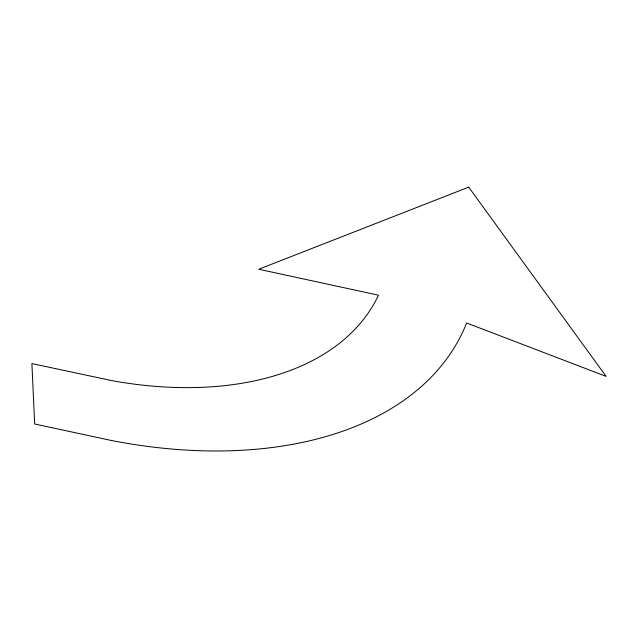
<?xml version="1.0" encoding="UTF-8"?>
<svg xmlns="http://www.w3.org/2000/svg" width="638" height="638" viewBox="0 0 638 638"><rect width="100%" height="100%" fill="white"/><g stroke="black" fill="none" stroke-linecap="round" stroke-linejoin="round"><path stroke-width="0.96" d="M468.707 187.141L258.733 269.244L378.454 295.187A318.88 197.636 22.5 0 1 112.264 380.711L31.9 363.58L34.675 423.991L110.541 440.316A410.856 254.642 22.5 0 0 466.617 322.995L606.1 376.388L468.707 187.141"/></g></svg>
